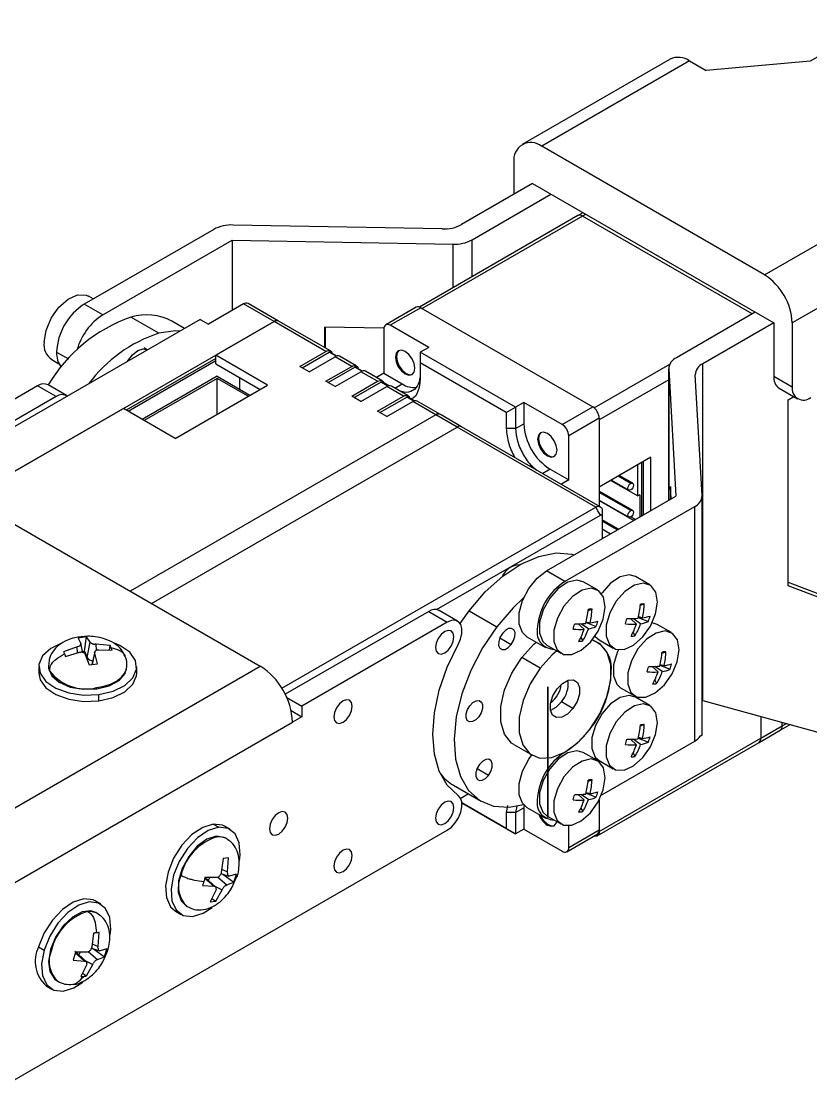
# Model space of a CAD drawing. Header units: millimetres. Extents: x 1258 to 2922, y -135 to 1239.
# Drawn here: x 1784.75 to 1814.94, y 552.62 to 593.32 of the extents above; entities that cross this region are included whole.
import ezdxf

# ---------------------------------------------------------------- set-up
doc = ezdxf.new("R2010")
doc.units = ezdxf.units.MM
doc.header["$LTSCALE"] = 6

msp = doc.modelspace()

# ---------------------------------------------------------------- linework, layer by layer
at = {"color": 7, "linetype": 'Continuous', "lineweight": 25}
for p, q in [((1817.574, 593.319), (1814.923, 591.788)), ((1809.559, 591.873), (1803.902, 588.607)), ((1810.309, 591.799), (1804.652, 588.533)), ((1810.309, 591.799), (1810.936, 591.436)), ((1814.923, 591.788), (1810.936, 591.436)), ((1813.172, 583.614), (1804.652, 588.533)), ((1803.591, 587.921), (1803.591, 586.696)), ((1804.298, 587.104), (1801.589, 585.54)), ((1804.298, 587.104), (1813.526, 581.777)), ((1801.989, 584.955), (1805.005, 586.696)), ((1813.172, 583.614), (1818.829, 586.88)), ((1806.039, 585.88), (1799.976, 582.38)), ((1806.229, 585.99), (1806.039, 585.88)), ((1812.702, 582.118), (1806.214, 585.863)), ((1792.107, 585.353), (1787.158, 582.495)), ((1800.849, 585.371), (1792.848, 585.521)), ((1787.865, 582.087), (1792.815, 584.945)), ((1792.815, 584.945), (1801.25, 584.786)), ((1792.815, 584.945), (1792.815, 582.25)), ((1819.89, 585.043), (1814.233, 581.777)), ((1787.865, 582.087), (1787.158, 582.495)), ((1787.497, 582.691), (1787.312, 582.798)), ((1793.248, 582.5), (1791.904, 581.725)), ((1794.414, 581.827), (1793.248, 582.5)), ((1794.589, 581.844), (1793.423, 582.518)), ((1799.852, 582.374), (1798.685, 581.7)), ((1800.027, 582.356), (1798.86, 581.683)), ((1800.027, 582.356), (1806.603, 578.56)), ((1812.819, 582.185), (1809.803, 580.444)), ((1791.586, 581.908), (1781.245, 575.939)), ((1782.73, 575.081), (1794.414, 581.827)), ((1790.003, 581.38), (1788.942, 581.992)), ((1790.991, 581.565), (1790.506, 581.845)), ((1791.586, 581.908), (1791.904, 581.725)), ((1794.414, 581.827), (1792.186, 580.54)), ((1796.394, 580.684), (1794.414, 581.827)), ((1796.569, 580.701), (1794.589, 581.844)), ((1800.328, 580.836), (1798.86, 581.683)), ((1813.526, 581.777), (1810.816, 580.213)), ((1813.526, 581.777), (1813.526, 579.736)), ((1814.233, 581.777), (1814.233, 579.328)), ((1798.614, 581.569), (1796.351, 581.612)), ((1796.351, 580.827), (1796.351, 581.612)), ((1796.384, 580.808), (1796.384, 581.611)), ((1798.613, 581.54), (1798.613, 579.846)), ((1789.567, 580.746), (1789.442, 580.818)), ((1800.328, 580.836), (1800.009, 580.652)), ((1792.186, 580.413), (1788.76, 578.436)), ((1794.166, 579.397), (1792.186, 580.54)), ((1792.186, 580.209), (1792.186, 580.54)), ((1795.404, 580.112), (1796.394, 580.684)), ((1795.493, 580.061), (1796.518, 580.653)), ((1795.758, 579.908), (1796.748, 580.48)), ((1796.804, 580.505), (1796.543, 580.656)), ((1797.384, 580.112), (1796.748, 580.48)), ((1797.559, 580.13), (1796.923, 580.497)), ((1803.651, 578.55), (1800.009, 580.652)), ((1800.009, 580.652), (1800.009, 580.244)), ((1785.912, 580.373), (1786.188, 580.213)), ((1788.831, 578.395), (1792.186, 580.332)), ((1792.186, 580.209), (1793.879, 579.232)), ((1795.758, 579.908), (1795.404, 580.112)), ((1796.394, 579.541), (1797.384, 580.112)), ((1796.483, 579.49), (1797.508, 580.082)), ((1797.794, 579.933), (1797.533, 580.084)), ((1800.009, 580.244), (1800.009, 579.631)), ((1803.297, 578.346), (1800.009, 580.244)), ((1809.51, 580.036), (1809.51, 574.989)), ((1809.51, 580.017), (1809.785, 575.148)), ((1810.816, 567.319), (1810.816, 580.213)), ((1792.239, 579.733), (1789.376, 578.08)), ((1792.239, 579.651), (1789.447, 578.04)), ((1792.239, 579.733), (1793.493, 579.009)), ((1793.422, 578.968), (1792.239, 579.651)), ((1792.239, 578.285), (1792.239, 579.651)), ((1793.106, 579.232), (1793.106, 579.678)), ((1796.748, 579.337), (1797.738, 579.908)), ((1798.374, 579.541), (1797.738, 579.908)), ((1798.549, 579.558), (1797.913, 579.926)), ((1798.613, 579.846), (1798.332, 579.683)), ((1798.613, 579.846), (1799.32, 579.437)), ((1799.465, 579.843), (1799.43, 579.823)), ((1810.785, 575.166), (1810.524, 579.785)), ((1813.526, 579.736), (1814.233, 579.328)), ((1785.373, 579.363), (1780.266, 576.414)), ((1786.08, 578.954), (1785.373, 579.363)), ((1786.48, 578.994), (1785.773, 579.402)), ((1790.63, 577.356), (1794.166, 579.397)), ((1796.748, 579.337), (1796.394, 579.541)), ((1797.384, 578.969), (1798.374, 579.541)), ((1797.473, 578.918), (1798.498, 579.51)), ((1797.738, 578.765), (1798.728, 579.337)), ((1798.784, 579.362), (1798.523, 579.513)), ((1798.805, 579.367), (1798.609, 579.48)), ((1799.364, 578.969), (1798.728, 579.337)), ((1799.539, 578.987), (1798.903, 579.354)), ((1813.733, 579.278), (1814.44, 578.87)), ((1786.08, 578.954), (1781.05, 576.051)), ((1797.738, 578.765), (1797.384, 578.969)), ((1798.374, 578.398), (1799.364, 578.969)), ((1798.463, 578.347), (1799.488, 578.939)), ((1798.728, 578.194), (1799.718, 578.765)), ((1799.774, 578.79), (1799.513, 578.941)), ((1800.602, 578.255), (1799.718, 578.765)), ((1800.777, 578.272), (1799.893, 578.783)), ((1814.084, 578.833), (1814.294, 578.954)), ((1814.084, 571.71), (1814.084, 578.833)), ((1788.65, 578.499), (1782.73, 575.081)), ((1790.63, 577.356), (1788.65, 578.499)), ((1798.728, 578.194), (1798.374, 578.398)), ((1803.297, 578.346), (1803.651, 578.55)), ((1803.969, 578.734), (1803.651, 578.55)), ((1803.651, 578.55), (1803.651, 577.733)), ((1805.436, 577.886), (1803.969, 578.734)), ((1803.969, 578.734), (1803.969, 577.917)), ((1805.436, 577.886), (1806.603, 578.56)), ((1800.602, 578.255), (1788.917, 571.509)), ((1801.415, 577.786), (1800.602, 578.255)), ((1801.59, 577.803), (1800.777, 578.272)), ((1803.297, 578.346), (1803.297, 577.733)), ((1806.851, 578.131), (1805.684, 577.458)), ((1806.851, 578.131), (1806.851, 574.766)), ((1806.851, 578.066), (1806.851, 575.493)), ((1789.73, 571.04), (1801.415, 577.786)), ((1806.718, 574.724), (1801.415, 577.786)), ((1806.893, 574.741), (1801.59, 577.803)), ((1803.651, 577.733), (1803.297, 577.733)), ((1803.651, 577.733), (1803.969, 577.917)), ((1805.684, 575.764), (1805.684, 577.458)), ((1804.902, 576.705), (1804.867, 576.684)), ((1808.831, 576.636), (1806.851, 575.493)), ((1808.332, 575.151), (1808.332, 576.348)), ((1808.473, 576.429), (1808.473, 574.39)), ((1808.544, 574.431), (1808.544, 576.47)), ((1808.831, 574.597), (1808.831, 576.636)), ((1780.697, 576.255), (1793.884, 568.642)), ((1804.977, 576.172), (1805.684, 575.764)), ((1808.131, 575.637), (1807.616, 575.934)), ((1805.684, 575.764), (1805.403, 575.601)), ((1807.295, 575.749), (1808.332, 575.151)), ((1807.316, 575.761), (1807.981, 575.377)), ((1809.607, 575.045), (1809.58, 575.51)), ((1809.58, 575.51), (1809.58, 575.029)), ((1804.835, 572.29), (1809.785, 575.148)), ((1808.131, 574.6), (1806.851, 575.339)), ((1808.402, 575.192), (1808.332, 575.151)), ((1808.402, 575.192), (1808.402, 574.349)), ((1810.785, 565.985), (1810.785, 575.148)), ((1794.714, 567.794), (1806.718, 574.724)), ((1810.492, 574.739), (1805.542, 571.882)), ((1806.851, 574.993), (1807.981, 574.34)), ((1806.851, 574.979), (1808.172, 574.216)), ((1810.492, 574.739), (1810.492, 565.757)), ((1800.632, 570.802), (1806.895, 574.418)), ((1806.966, 574.581), (1806.966, 574.377)), ((1806.966, 574.377), (1806.966, 573.52)), ((1808.07, 574.357), (1808.243, 574.257)), ((1807.586, 573.878), (1806.966, 574.236)), ((1806.966, 573.889), (1807.286, 573.705)), ((1805.542, 571.882), (1804.835, 572.29)), ((1806.788, 571.555), (1806.242, 571.87)), ((1808.788, 571.753), (1808.242, 572.068)), ((1814.084, 571.85), (1815.647, 571.258)), ((1816.354, 570.849), (1814.084, 571.71)), ((1800.328, 570.729), (1794.843, 567.563)), ((1800.328, 570.729), (1801.035, 570.321)), ((1801.435, 570.36), (1800.728, 570.769)), ((1801.53, 570.27), (1801.877, 570.76)), ((1801.877, 570.76), (1802.937, 570.148)), ((1806.426, 570.772), (1806.576, 570.825)), ((1808.426, 570.97), (1808.576, 571.023)), ((1801.035, 570.321), (1795.475, 567.111)), ((1806.046, 570.26), (1806.272, 570.048)), ((1806.435, 570.066), (1806.149, 570.263)), ((1806.346, 570.304), (1806.734, 570.152)), ((1806.354, 570.339), (1806.501, 570.292)), ((1808.046, 570.458), (1808.272, 570.246)), ((1808.435, 570.264), (1808.149, 570.461)), ((1808.346, 570.502), (1808.734, 570.35)), ((1808.354, 570.537), (1808.501, 570.49)), ((1809.071, 570.236), (1808.874, 570.299)), ((1809.616, 569.921), (1809.071, 570.236)), ((1808.15, 569.939), (1808.219, 569.801)), ((1787.244, 569.755), (1786.923, 569.712)), ((1786.923, 569.712), (1787.024, 569.509)), ((1787.024, 569.509), (1787.027, 569.48)), ((1787.1, 569.162), (1787.025, 569.507)), ((1787.168, 569.216), (1787.244, 569.755)), ((1787.387, 569.557), (1787.244, 569.755)), ((1787.267, 568.969), (1787.387, 569.557)), ((1787.409, 569.531), (1787.387, 569.557)), ((1787.613, 569.476), (1787.557, 569.478)), ((1788.144, 569.431), (1787.613, 569.476)), ((1788.118, 569.25), (1788.144, 569.431)), ((1804.085, 569.766), (1804.793, 569.358)), ((1804.843, 569.445), (1805.388, 569.13)), ((1806.15, 569.741), (1806.219, 569.603)), ((1806.843, 569.643), (1807.388, 569.328)), ((1786.883, 569.378), (1786.362, 569.192)), ((1786.437, 569.007), (1786.967, 569.168)), ((1786.934, 569.394), (1786.883, 569.378)), ((1786.967, 569.168), (1787.023, 569.174)), ((1787.091, 569.205), (1787.168, 569.216)), ((1787.168, 569.216), (1787.267, 568.969)), ((1787.172, 569.12), (1787.193, 569.087)), ((1787.193, 569.087), (1787.337, 568.684)), ((1787.556, 569.184), (1787.45, 568.699)), ((1787.557, 569.136), (1787.553, 569.172)), ((1787.658, 568.727), (1787.557, 569.136)), ((1787.646, 569.258), (1787.698, 569.266)), ((1787.698, 569.266), (1788.218, 569.246)), ((1809.254, 569.138), (1809.405, 569.191)), ((1782.217, 561.907), (1793.884, 568.642)), ((1785.415, 568.611), (1785.415, 568.366)), ((1785.79, 568.659), (1785.79, 568.611)), ((1787.337, 568.684), (1787.658, 568.727)), ((1788.79, 568.611), (1788.79, 568.659)), ((1789.165, 568.366), (1789.165, 568.611)), ((1804.593, 568.565), (1803.886, 568.974)), ((1808.875, 568.627), (1809.101, 568.415)), ((1809.263, 568.432), (1808.977, 568.63)), ((1809.174, 568.67), (1809.563, 568.518)), ((1809.183, 568.706), (1809.329, 568.658)), ((1787.63, 567.768), (1787.63, 567.816)), ((1807.671, 567.811), (1808.216, 567.497)), ((1808.979, 568.107), (1809.047, 567.969)), ((1787.715, 567.312), (1787.715, 567.557)), ((1794.9, 567.443), (1795.475, 567.111)), ((1808.788, 567.134), (1808.242, 567.449)), ((1795.475, 567.111), (1795.475, 566.703)), ((1805.846, 567.015), (1805.404, 567.27)), ((1810.816, 567.319), (1815.72, 565.976)), ((1795.07, 566.937), (1795.475, 566.703)), ((1795.475, 566.703), (1795.121, 566.499)), ((1813.038, 566.71), (1813.038, 565.879)), ((1783.454, 559.763), (1795.121, 566.499)), ((1808.426, 566.351), (1808.576, 566.404)), ((1812.965, 565.718), (1813.778, 566.188)), ((1813.038, 565.879), (1813.851, 566.348)), ((1813.778, 566.188), (1814.154, 566.405)), ((1813.851, 566.348), (1813.851, 566.487)), ((1806.851, 562.307), (1813.038, 565.879)), ((1810.492, 565.757), (1806.933, 563.703)), ((1808.046, 565.839), (1808.272, 565.627)), ((1808.435, 565.645), (1808.149, 565.842)), ((1808.346, 565.883), (1808.734, 565.731)), ((1808.354, 565.918), (1808.501, 565.871)), ((1810.729, 565.975), (1810.785, 566.006)), ((1803.585, 565.634), (1804.293, 565.226)), ((1806.788, 565.022), (1806.242, 565.337)), ((1806.778, 562.147), (1812.965, 565.718)), ((1806.843, 565.024), (1807.388, 564.709)), ((1808.15, 565.32), (1808.219, 565.182)), ((1806.426, 564.239), (1806.576, 564.292)), ((1801.275, 564.081), (1802.336, 563.469)), ((1801.851, 563.749), (1801.552, 563.576)), ((1801.851, 563.749), (1801.552, 563.576)), ((1806.046, 563.728), (1806.272, 563.516)), ((1806.435, 563.533), (1806.149, 563.731)), ((1806.346, 563.771), (1806.734, 563.619)), ((1806.354, 563.807), (1806.501, 563.759)), ((1803.297, 562.423), (1801.598, 563.404)), ((1801.598, 563.404), (1803.651, 562.219)), ((1803.349, 563.304), (1803.297, 563.036)), ((1803.975, 563.343), (1803.969, 563.219)), ((1806.851, 563.522), (1806.851, 562.372)), ((1806.851, 563.522), (1806.851, 562.307)), ((1803.297, 563.036), (1803.297, 562.423)), ((1803.651, 563.036), (1803.297, 563.036)), ((1803.697, 563.278), (1803.651, 563.036)), ((1803.651, 563.036), (1803.969, 563.219)), ((1803.651, 563.036), (1803.651, 562.219)), ((1803.969, 563.219), (1803.969, 562.403)), ((1804.085, 563.234), (1804.793, 562.826)), ((1804.843, 562.912), (1805.388, 562.598)), ((1806.15, 563.208), (1806.219, 563.071)), ((1792.088, 562.592), (1792.301, 562.47)), ((1792.736, 562.387), (1792.523, 562.509)), ((1804.902, 562.579), (1804.867, 562.558)), ((1805.684, 561.699), (1805.684, 562.533)), ((1784.161, 552.618), (1801.035, 562.36)), ((1792.2, 562.128), (1792.242, 562.104)), ((1803.651, 562.219), (1803.297, 562.423)), ((1803.969, 562.403), (1803.651, 562.219)), ((1803.969, 562.403), (1805.436, 561.556)), ((1805.611, 561.538), (1806.778, 562.212)), ((1805.684, 561.699), (1806.851, 562.372)), ((1792.59, 562.038), (1792.548, 562.062)), ((1792.462, 561.28), (1792.392, 560.736)), ((1792.677, 561.303), (1792.462, 561.28)), ((1792.636, 560.762), (1792.677, 561.303)), ((1792.218, 560.552), (1791.77, 560.546)), ((1792.18, 560.189), (1791.779, 560.554)), ((1792.26, 560.562), (1792.218, 560.552)), ((1792.392, 560.736), (1792.374, 560.683)), ((1792.416, 560.69), (1792.375, 560.685)), ((1792.38, 560.701), (1792.687, 560.603)), ((1792.452, 560.678), (1792.879, 560.372)), ((1792.631, 560.71), (1792.636, 560.762)), ((1792.709, 560.603), (1792.679, 560.606)), ((1792.967, 560.671), (1792.709, 560.603)), ((1792.815, 560.176), (1793.007, 560.627)), ((1791.682, 560.247), (1792.118, 560.212)), ((1792.191, 560.053), (1791.972, 559.615)), ((1792.118, 560.212), (1792.155, 560.206)), ((1792.187, 559.638), (1792.435, 560.079)), ((1792.203, 560.101), (1792.191, 560.053)), ((1792.435, 560.079), (1792.459, 560.128)), ((1792.574, 560.249), (1792.609, 560.263)), ((1792.609, 560.263), (1792.879, 560.372)), ((1787.786, 559.529), (1787.574, 559.652)), ((1791.972, 559.615), (1792.187, 559.638)), ((1792.037, 559.745), (1792.187, 559.638)), ((1790.649, 559.261), (1790.861, 559.139)), ((1791.048, 559.464), (1791.09, 559.44)), ((1787.64, 559.18), (1787.598, 559.204)), ((1787.51, 558.422), (1787.441, 557.878)), ((1787.686, 557.905), (1787.726, 558.445)), ((1785.408, 557.895), (1785.62, 557.772)), ((1785.866, 557.799), (1785.907, 557.775)), ((1786.82, 557.686), (1786.732, 557.387)), ((1787.231, 557.33), (1786.797, 557.725)), ((1787.268, 557.693), (1786.82, 557.686)), ((1787.31, 557.704), (1787.268, 557.693)), ((1787.441, 557.878), (1787.424, 557.825)), ((1787.463, 557.834), (1787.425, 557.83)), ((1787.43, 557.844), (1787.737, 557.746)), ((1787.508, 557.82), (1787.93, 557.517)), ((1787.68, 557.853), (1787.686, 557.905)), ((1787.759, 557.747), (1787.729, 557.749)), ((1788.018, 557.816), (1787.759, 557.747)), ((1787.93, 557.517), (1788.018, 557.816)), ((1786.732, 557.387), (1787.169, 557.353)), ((1787.242, 557.195), (1787.024, 556.757)), ((1787.169, 557.353), (1787.205, 557.347)), ((1787.239, 556.781), (1787.486, 557.222)), ((1787.254, 557.243), (1787.242, 557.195)), ((1787.486, 557.222), (1787.51, 557.271)), ((1787.625, 557.393), (1787.66, 557.407)), ((1787.66, 557.407), (1787.93, 557.517)), ((1787.089, 556.889), (1787.239, 556.781)), ((1785.699, 556.404), (1785.911, 556.282)), ((1786.098, 556.606), (1786.14, 556.582))]:
    msp.add_line(p, q, dxfattribs=at)
at = {"color": 8, "linetype": 'Continuous', "lineweight": 25}
for p, q in [((1806.214, 585.863), (1800.084, 582.324)), ((1806.331, 585.93), (1806.214, 585.863)), ((1801.989, 583.542), (1801.989, 584.955)), ((1801.25, 584.786), (1801.25, 583.115)), ((1786.097, 580.658), (1786.552, 580.396)), ((1796.786, 580.498), (1796.518, 580.653)), ((1797.776, 579.927), (1797.508, 580.082)), ((1806.654, 578.524), (1809.549, 580.195)), ((1809.51, 574.989), (1809.51, 580.017)), ((1809.51, 579.601), (1806.851, 578.066)), ((1798.766, 579.355), (1798.498, 579.51)), ((1799.039, 579.275), (1799.32, 579.437)), ((1799.756, 578.784), (1799.488, 578.939)), ((1804.977, 576.172), (1804.696, 576.01)), ((1808.056, 575.63), (1807.572, 575.909)), ((1808.056, 574.593), (1806.851, 575.288)), ((1807.542, 573.853), (1806.966, 574.185)), ((1787.623, 569.248), (1787.613, 569.476)), ((1803.048, 569.72), (1803.488, 569.467)), ((1786.893, 569.146), (1786.883, 569.378)), ((1787.468, 568.701), (1787.557, 569.136)), ((1802.245, 567.323), (1802.343, 567.266)), ((1813.851, 566.348), (1814.015, 566.443)), ((1802.62, 564.457), (1802.181, 564.71)), ((1792.409, 560.871), (1792.636, 560.762)), ((1791.763, 560.518), (1792.118, 560.212)), ((1792.261, 560.563), (1792.609, 560.263)), ((1792.15, 560.216), (1792.435, 560.079)), ((1787.459, 558.014), (1787.686, 557.905)), ((1786.812, 557.661), (1787.169, 557.353)), ((1787.313, 557.706), (1787.66, 557.407)), ((1787.197, 557.361), (1787.486, 557.222))]:
    msp.add_line(p, q, dxfattribs=at)
at = {"color": 7, "linetype": 'Continuous', "lineweight": 35}
msp.add_line((1804.886, 562.852), (1804.886, 567.852), dxfattribs=at)
at = {"color": 7, "linetype": 'Continuous', "lineweight": 25, "flags": 128}
for points in [[(1785.623, 581.034), (1785.696, 581.487), (1785.892, 581.954), (1786.186, 582.371), (1786.538, 582.682), (1786.9, 582.845), (1787.222, 582.838), (1787.312, 582.798)], [(1790.81, 581.46), (1790.65, 581.467), (1790.003, 581.38)], [(1788.814, 580.308), (1788.823, 580.324), (1788.997, 580.554), (1789.201, 580.714), (1789.403, 580.78), (1789.567, 580.746)], [(1796.394, 580.684), (1796.443, 580.706), (1796.489, 580.717), (1796.532, 580.715), (1796.569, 580.701), (1796.6, 580.676), (1796.623, 580.639), (1796.635, 580.602)], [(1799.43, 580.68), (1799.288, 580.73), (1799.167, 580.706), (1799.087, 580.614), (1799.059, 580.466), (1799.087, 580.286), (1799.167, 580.1), (1799.288, 579.938), (1799.43, 579.823)], [(1799.186, 580.715), (1799.122, 580.634), (1799.094, 580.486), (1799.122, 580.306), (1799.203, 580.12), (1799.323, 579.958), (1799.465, 579.843)], [(1799.43, 579.823), (1799.572, 579.774), (1799.692, 579.797), (1799.773, 579.89), (1799.801, 580.037), (1799.773, 580.218), (1799.692, 580.403), (1799.572, 580.566), (1799.43, 580.68)], [(1797.384, 580.112), (1797.433, 580.135), (1797.479, 580.145), (1797.522, 580.144), (1797.559, 580.13), (1797.59, 580.104), (1797.613, 580.068), (1797.625, 580.031)], [(1799.465, 579.843), (1799.607, 579.794), (1799.709, 579.808)], [(1798.374, 579.541), (1798.422, 579.563), (1798.469, 579.574), (1798.512, 579.572), (1798.549, 579.558), (1798.58, 579.533), (1798.603, 579.496), (1798.615, 579.459)], [(1799.364, 578.969), (1799.412, 578.992), (1799.459, 579.002), (1799.502, 579.001), (1799.539, 578.987), (1799.57, 578.961), (1799.593, 578.925), (1799.605, 578.888)], [(1804.867, 577.542), (1804.725, 577.591), (1804.604, 577.568), (1804.524, 577.475), (1804.496, 577.327), (1804.524, 577.147), (1804.604, 576.961), (1804.725, 576.799), (1804.867, 576.684)], [(1804.623, 577.577), (1804.559, 577.495), (1804.531, 577.348), (1804.559, 577.167), (1804.64, 576.982), (1804.76, 576.819), (1804.902, 576.705)], [(1804.867, 576.684), (1805.009, 576.635), (1805.129, 576.658), (1805.21, 576.751), (1805.238, 576.899), (1805.21, 577.079), (1805.129, 577.265), (1805.009, 577.427), (1804.867, 577.542)], [(1804.902, 576.705), (1805.044, 576.655), (1805.146, 576.67)], [(1808.056, 575.385), (1808.015, 575.371), (1807.981, 575.377), (1807.958, 575.404), (1807.95, 575.446), (1807.958, 575.498), (1807.981, 575.551), (1808.015, 575.597), (1808.056, 575.63)], [(1808.056, 575.63), (1808.097, 575.644), (1808.131, 575.637), (1808.154, 575.611), (1808.162, 575.569), (1808.154, 575.517), (1808.131, 575.464), (1808.097, 575.418), (1808.056, 575.385)], [(1806.895, 574.418), (1806.796, 574.589), (1806.718, 574.724)], [(1808.056, 574.348), (1808.016, 574.334), (1807.981, 574.34), (1807.958, 574.367), (1807.95, 574.409), (1807.958, 574.46), (1807.981, 574.513), (1808.016, 574.56), (1808.056, 574.593)], [(1808.056, 574.593), (1808.097, 574.607), (1808.131, 574.6), (1808.154, 574.574), (1808.162, 574.531), (1808.154, 574.48), (1808.131, 574.427), (1808.097, 574.38), (1808.056, 574.348)], [(1801.877, 570.76), (1802.495, 571.479), (1803.163, 572.079), (1803.854, 572.539), (1804.542, 572.84), (1805.2, 572.971), (1805.804, 572.926), (1805.896, 572.902)], [(1804.085, 569.766), (1803.917, 569.923), (1803.791, 570.25), (1803.791, 570.675), (1803.917, 571.147), (1804.154, 571.61), (1804.473, 572.007), (1804.835, 572.29)], [(1806.242, 571.87), (1805.998, 571.935), (1805.65, 571.855), (1805.287, 571.614), (1804.959, 571.243), (1804.709, 570.793), (1804.572, 570.325), (1804.567, 569.902), (1804.693, 569.58), (1804.843, 569.445)], [(1808.242, 572.068), (1807.998, 572.133), (1807.65, 572.053), (1807.287, 571.812), (1806.959, 571.441), (1806.941, 571.415)], [(1807.005, 570.442), (1807.078, 570.895), (1807.017, 571.274), (1806.83, 571.527), (1806.543, 571.62), (1806.195, 571.541), (1805.832, 571.299), (1805.504, 570.928), (1805.255, 570.479), (1805.118, 570.01), (1805.112, 569.587), (1805.238, 569.266), (1805.479, 569.09), (1805.802, 569.083), (1806.163, 569.246), (1806.515, 569.558), (1806.809, 569.975), (1807.005, 570.442)], [(1809.005, 570.64), (1809.078, 571.093), (1809.017, 571.472), (1808.83, 571.725), (1808.543, 571.818), (1808.195, 571.739), (1807.832, 571.497), (1807.504, 571.126), (1807.255, 570.677), (1807.118, 570.208), (1807.112, 569.785), (1807.238, 569.463), (1807.479, 569.288), (1807.802, 569.281), (1808.163, 569.444), (1808.515, 569.755), (1808.809, 570.173), (1809.005, 570.64)], [(1803.958, 571.248), (1803.556, 570.866), (1802.937, 570.148)], [(1801.453, 569.469), (1801.544, 569.677), (1801.593, 569.885), (1801.596, 570.074), (1801.553, 570.23), (1801.466, 570.339), (1801.344, 570.393), (1801.196, 570.387), (1801.035, 570.321)], [(1800.941, 569.96), (1800.806, 569.851), (1800.691, 569.696), (1800.614, 569.52), (1800.587, 569.348), (1800.614, 569.207), (1800.691, 569.119), (1800.806, 569.097), (1800.941, 569.144), (1801.076, 569.253), (1801.191, 569.408), (1801.268, 569.584), (1801.295, 569.756), (1801.268, 569.897), (1801.191, 569.985), (1801.076, 570.007), (1800.941, 569.96)], [(1802.937, 570.148), (1802.392, 569.339), (1801.94, 568.471), (1801.6, 567.578), (1801.384, 566.693), (1801.301, 565.85), (1801.353, 565.082), (1801.54, 564.419), (1801.853, 563.885), (1802.28, 563.502), (1802.806, 563.285), (1803.41, 563.24), (1803.958, 563.338)], [(1803.146, 569.89), (1803.056, 569.739), (1803.006, 569.579), (1803.004, 569.434), (1803.048, 569.326), (1803.134, 569.272), (1803.248, 569.28), (1803.372, 569.348), (1803.488, 569.467)], [(1803.488, 569.467), (1803.577, 569.618), (1803.628, 569.778), (1803.63, 569.923), (1803.585, 570.03), (1803.5, 570.085), (1803.386, 570.077), (1803.262, 570.008), (1803.146, 569.89)], [(1809.834, 568.809), (1809.906, 569.262), (1809.845, 569.641), (1809.658, 569.894), (1809.372, 569.987), (1809.023, 569.907), (1808.661, 569.666), (1808.332, 569.295), (1808.083, 568.845), (1807.946, 568.377), (1807.94, 567.954), (1808.066, 567.632), (1808.307, 567.456), (1808.63, 567.449), (1808.992, 567.613), (1809.343, 567.924), (1809.637, 568.342), (1809.834, 568.809)], [(1786.313, 569.535), (1785.873, 569.32), (1785.563, 569.033), (1785.422, 568.704), (1785.464, 568.366), (1785.685, 568.053), (1786.062, 567.793), (1786.56, 567.614), (1787.13, 567.533), (1787.715, 567.557)], [(1787.715, 567.557), (1788.258, 567.684), (1788.707, 567.902), (1789.017, 568.19), (1789.158, 568.519), (1789.117, 568.856), (1788.896, 569.17), (1788.518, 569.429), (1788.311, 569.519)], [(1801.453, 563.694), (1801.041, 564.087), (1800.735, 564.619), (1800.548, 565.271), (1800.485, 566.022), (1800.548, 566.846), (1800.735, 567.715), (1801.041, 568.6), (1801.453, 569.469)], [(1803.886, 568.974), (1804.345, 569.477), (1804.441, 569.561)], [(1806.492, 566.217), (1806.873, 566.816), (1807.147, 567.461), (1807.291, 568.101), (1807.293, 568.683), (1807.154, 569.161), (1806.884, 569.495), (1806.585, 569.641)], [(1806.69, 569.782), (1806.693, 569.778), (1806.843, 569.643)], [(1805.231, 569.221), (1805.052, 569.069), (1804.593, 568.565)], [(1807.585, 569.265), (1807.538, 569.16), (1807.401, 568.692), (1807.395, 568.268), (1807.521, 567.947), (1807.671, 567.811)], [(1785.79, 568.611), (1785.792, 568.565), (1785.91, 568.272), (1786.195, 568.02), (1786.611, 567.839), (1787.11, 567.752), (1787.63, 567.768)], [(1787.63, 567.768), (1788.109, 567.886), (1788.49, 568.091), (1788.725, 568.359), (1788.79, 568.611)], [(1803.585, 565.634), (1803.494, 565.695), (1803.224, 566.029), (1803.084, 566.507), (1803.087, 567.089), (1803.231, 567.729), (1803.505, 568.375), (1803.886, 568.974)], [(1785.415, 568.366), (1785.464, 568.121), (1785.685, 567.808), (1786.062, 567.548), (1786.56, 567.369), (1787.13, 567.288), (1787.715, 567.312)], [(1787.715, 567.312), (1788.258, 567.439), (1788.707, 567.657), (1789.017, 567.945), (1789.158, 568.274), (1789.165, 568.366)], [(1804.593, 568.565), (1804.212, 567.966), (1803.938, 567.321), (1803.794, 566.681), (1803.792, 566.099), (1803.931, 565.621), (1804.201, 565.287), (1804.58, 565.123), (1805.037, 565.143), (1805.535, 565.345), (1806.033, 565.713), (1806.492, 566.217)], [(1805.239, 567.767), (1805.445, 567.978), (1805.665, 568.1), (1805.867, 568.113), (1806.02, 568.017), (1806.1, 567.826), (1806.095, 567.568), (1806.006, 567.283), (1805.846, 567.015)], [(1805.846, 567.015), (1805.64, 566.804), (1805.42, 566.682), (1805.218, 566.669), (1805.065, 566.765), (1804.985, 566.956), (1804.99, 567.214), (1805.079, 567.499), (1805.239, 567.767)], [(1808.242, 567.449), (1807.998, 567.514), (1807.65, 567.434), (1807.287, 567.193), (1806.959, 566.822), (1806.709, 566.372), (1806.572, 565.904), (1806.567, 565.481), (1806.693, 565.159), (1806.843, 565.024)], [(1797.052, 567.307), (1796.917, 567.198), (1796.802, 567.043), (1796.725, 566.866), (1796.698, 566.694), (1796.725, 566.554), (1796.802, 566.466), (1796.917, 566.443), (1797.052, 566.49), (1797.187, 566.599), (1797.302, 566.754), (1797.379, 566.931), (1797.405, 567.103), (1797.379, 567.243), (1797.302, 567.332), (1797.187, 567.354), (1797.052, 567.307)], [(1801.806, 566.562), (1801.761, 566.669), (1801.764, 566.814), (1801.814, 566.974), (1801.903, 567.125), (1802.019, 567.244), (1802.143, 567.312), (1802.257, 567.32), (1802.343, 567.266)], [(1802.343, 567.266), (1802.388, 567.158), (1802.385, 567.013), (1802.335, 566.853), (1802.245, 566.702), (1802.129, 566.584), (1802.005, 566.515), (1801.892, 566.508), (1801.806, 566.562)], [(1805.404, 567.27), (1805.198, 567.059), (1804.988, 566.941)], [(1809.005, 566.021), (1809.078, 566.474), (1809.017, 566.853), (1808.83, 567.106), (1808.543, 567.199), (1808.195, 567.12), (1807.832, 566.878), (1807.504, 566.507), (1807.255, 566.058), (1807.118, 565.589), (1807.112, 565.166), (1807.238, 564.844), (1807.479, 564.668), (1807.802, 564.662), (1808.163, 564.825), (1808.515, 565.136), (1808.809, 565.554), (1809.005, 566.021)], [(1806.242, 565.337), (1805.998, 565.403), (1805.65, 565.323), (1805.287, 565.082), (1804.959, 564.711), (1804.709, 564.261), (1804.572, 563.793), (1804.567, 563.369), (1804.693, 563.048), (1804.843, 562.912)], [(1802.62, 564.457), (1802.71, 564.608), (1802.76, 564.768), (1802.762, 564.913), (1802.718, 565.02), (1802.632, 565.075), (1802.518, 565.067), (1802.394, 564.998), (1802.278, 564.88)], [(1804.085, 563.234), (1803.917, 563.39), (1803.791, 563.717), (1803.791, 564.143), (1803.917, 564.615), (1804.154, 565.078), (1804.268, 565.24)], [(1807.005, 563.91), (1807.078, 564.363), (1807.017, 564.742), (1806.83, 564.995), (1806.543, 565.088), (1806.195, 565.008), (1805.832, 564.767), (1805.504, 564.396), (1805.255, 563.946), (1805.118, 563.478), (1805.112, 563.055), (1805.238, 562.733), (1805.479, 562.557), (1805.802, 562.55), (1806.163, 562.714), (1806.515, 563.025), (1806.809, 563.443), (1807.005, 563.91)], [(1802.278, 564.88), (1802.189, 564.729), (1802.138, 564.569), (1802.136, 564.424), (1802.181, 564.316), (1802.266, 564.262), (1802.38, 564.27), (1802.504, 564.338), (1802.62, 564.457)], [(1800.941, 562.611), (1801.076, 562.721), (1801.191, 562.875), (1801.268, 563.052), (1801.295, 563.224), (1801.268, 563.364), (1801.191, 563.453), (1801.076, 563.475), (1800.941, 563.428), (1800.806, 563.319), (1800.691, 563.164), (1800.614, 562.987), (1800.587, 562.816), (1800.614, 562.675), (1800.691, 562.587), (1800.806, 562.564), (1800.941, 562.611)], [(1801.035, 562.36), (1801.196, 562.48), (1801.344, 562.644), (1801.466, 562.838), (1801.553, 563.048), (1801.596, 563.254), (1801.593, 563.44), (1801.544, 563.591), (1801.453, 563.694)], [(1794.591, 563.028), (1794.456, 562.919), (1794.341, 562.764), (1794.265, 562.588), (1794.238, 562.416), (1794.265, 562.275), (1794.341, 562.187), (1794.456, 562.165), (1794.591, 562.212), (1794.726, 562.321), (1794.841, 562.476), (1794.918, 562.652), (1794.945, 562.824), (1794.918, 562.965), (1794.841, 563.053), (1794.726, 563.075), (1794.591, 563.028)], [(1792.088, 562.592), (1791.685, 562.469), (1791.271, 562.191), (1790.889, 561.785), (1790.574, 561.291), (1790.359, 560.757), (1790.264, 560.236), (1790.298, 559.778), (1790.458, 559.429), (1790.649, 559.261)], [(1792.523, 562.509), (1792.443, 562.548), (1792.088, 562.592)], [(1804.867, 562.558), (1805.009, 562.509), (1805.129, 562.532), (1805.21, 562.625), (1805.23, 562.689)], [(1804.902, 562.579), (1805.044, 562.529), (1805.146, 562.543)], [(1792.301, 562.47), (1791.897, 562.347), (1791.483, 562.068), (1791.101, 561.662), (1790.786, 561.168), (1790.571, 560.635), (1790.476, 560.114), (1790.51, 559.656), (1790.67, 559.307), (1790.941, 559.1), (1791.296, 559.056)], [(1792.2, 562.128), (1791.84, 562.011), (1791.475, 561.743), (1791.149, 561.357), (1790.901, 560.899), (1790.762, 560.425), (1790.747, 559.991), (1790.859, 559.651), (1791.048, 559.464)], [(1792.548, 562.062), (1792.512, 562.081), (1792.2, 562.128)], [(1793.095, 561.192), (1793.12, 561.412), (1793.086, 561.87), (1792.926, 562.219), (1792.655, 562.426), (1792.301, 562.47)], [(1806.851, 562.307), (1806.846, 562.254), (1806.832, 562.208), (1806.809, 562.172), (1806.778, 562.147), (1806.741, 562.133), (1806.698, 562.131), (1806.654, 562.141)], [(1792.59, 562.038), (1792.587, 562.04), (1792.568, 562.049)], [(1797.052, 560.775), (1797.187, 560.884), (1797.302, 561.038), (1797.379, 561.215), (1797.405, 561.387), (1797.379, 561.528), (1797.302, 561.616), (1797.187, 561.638), (1797.052, 561.591), (1796.917, 561.482), (1796.802, 561.327), (1796.725, 561.15), (1796.698, 560.979), (1796.725, 560.838), (1796.802, 560.75), (1796.917, 560.727), (1797.052, 560.775)], [(1787.574, 559.652), (1787.49, 559.692), (1787.135, 559.734), (1786.731, 559.61), (1786.318, 559.33), (1785.935, 558.923), (1785.622, 558.428), (1785.408, 557.895)], [(1788.147, 558.349), (1788.171, 558.559), (1788.135, 559.016), (1787.974, 559.364), (1787.702, 559.57), (1787.347, 559.612), (1786.943, 559.487), (1786.53, 559.208), (1786.148, 558.801), (1785.834, 558.306), (1785.62, 557.772)], [(1787.598, 559.204), (1787.412, 559.268), (1787.071, 559.231), (1786.702, 559.034), (1786.352, 558.701), (1786.061, 558.272), (1785.866, 557.799)], [(1791.296, 559.056), (1791.699, 559.179), (1792.049, 559.404)], [(1787.64, 559.18), (1787.635, 559.183), (1787.616, 559.193)], [(1785.62, 557.772), (1785.526, 557.251), (1785.561, 556.794), (1785.723, 556.446), (1785.994, 556.241), (1786.35, 556.199), (1786.754, 556.324), (1787.104, 556.55)], [(1785.866, 557.799), (1785.788, 557.338), (1785.839, 556.946), (1786.011, 556.67), (1786.098, 556.606)]]:
    msp.add_lwpolyline(points, dxfattribs=at)
at = {"color": 8, "linetype": 'Continuous', "lineweight": 25, "flags": 128}
for points in [[(1785.79, 568.659), (1785.791, 568.632), (1785.829, 568.463)], [(1787.63, 567.816), (1787.908, 567.87), (1788.163, 567.955), (1788.384, 568.067), (1788.564, 568.202), (1788.694, 568.354), (1788.77, 568.518), (1788.79, 568.663)], [(1792.568, 562.049), (1792.425, 562.098), (1792.242, 562.104)], [(1787.616, 559.193), (1787.473, 559.241), (1787.289, 559.247)]]:
    msp.add_lwpolyline(points, dxfattribs=at)
at = {"color": 7, "linetype": 'Continuous', "lineweight": 25}
for centre, radius, start, end in [((1809.869, 591.185), 0.754, 54.3824, 114.3071), ((1804.238, 588.025), 0.655, 50.7967, 189.214), ((1806.112, 585.72), 0.176, 54.3824, 114.3071), ((1792.79, 584.065), 1.458, 87.7484, 117.9401), ((1800.906, 586.827), 1.457, 267.7662, 297.9417), ((1801.306, 586.242), 1.457, 267.7662, 297.9417), ((1811.93, 581.672), 2.305, 2.6055, 57.3945), ((1788.4, 580.553), 2.305, 122.6055, 177.3945), ((1793.35, 582.357), 0.176, 65.6929, 125.6176), ((1789.156, 580.106), 2.365, 123.083, 164.7163), ((1789.55, 580.063), 2.022, 61.7747, 107.4729), ((1799.925, 582.213), 0.176, 54.3824, 114.3071), ((1790.885, 576.395), 5.925, 109.1442, 149.5328), ((1794.517, 581.684), 0.176, 65.6929, 125.6176), ((1798.764, 581.564), 0.153, 50.7967, 189.214), ((1791.717, 576.178), 5.477, 108.2405, 143.3407), ((1786.284, 580.93), 0.67, 171.0929, 236.2777), ((1786.924, 580.598), 0.829, 175.8491, 218.8125), ((1796.533, 580.633), 0.0251, 65.686, 125.6182), ((1796.85, 580.337), 0.176, 65.6929, 125.6176), ((1810.002, 579.994), 0.492, 113.904, 177.2969), ((1797.523, 580.061), 0.0251, 65.686, 125.6182), ((1811.016, 579.763), 0.492, 113.8962, 177.3465), ((1797.84, 579.765), 0.176, 65.6929, 125.6176), ((1814.016, 579.682), 0.493, 173.7012, 234.9867), ((1785.606, 579.044), 0.395, 65.047, 126.2635), ((1798.513, 579.49), 0.0251, 65.686, 125.6182), ((1798.83, 579.194), 0.176, 65.6929, 125.6176), ((1799.777, 580.144), 0.842, 237.1139, 275.2473), ((1814.664, 579.258), 0.437, 170.786, 309.2033), ((1786.31, 578.647), 0.383, 59.0663, 126.8052), ((1799.503, 578.918), 0.0251, 65.686, 125.6182), ((1799.82, 578.622), 0.176, 65.6929, 125.6176), ((1806.313, 578.107), 0.538, 2.6055, 57.3945), ((1800.704, 578.112), 0.176, 65.6929, 125.6176), ((1801.517, 577.642), 0.176, 65.6929, 125.6176), ((1806.157, 578.017), 2.19, 182.6055, 237.3945), ((1805.147, 577.433), 0.538, 2.6055, 57.3945), ((1810.293, 575.19), 0.492, 293.904, 357.2969), ((1806.922, 574.384), 0.0437, 350.7841, 129.2031), ((1803.814, 571.784), 0.727, 90.8074, 157.3568), ((1806.785, 569.94), 2.305, 122.6055, 177.3945), ((1800.562, 570.411), 0.395, 65.047, 126.2635), ((1802.943, 571.128), 3.501, 345.8843, 354.772), ((1807.063, 565.655), 5.193, 95.3798, 97.0071), ((1803.814, 570.942), 2.765, 346.394, 357.5701), ((1804.943, 571.326), 3.501, 345.8843, 354.772), ((1809.063, 565.853), 5.193, 95.3798, 97.0071), ((1805.814, 571.14), 2.765, 346.394, 357.5701), ((1796.927, 572.776), 9.332, 343.0586, 344.3612), ((1805.97, 574.986), 4.726, 269.322, 274.4686), ((1806.295, 571.941), 1.662, 277.1118, 287.4595), ((1804.797, 570.828), 2.052, 340.7466, 346.6733), ((1798.927, 572.974), 9.332, 343.0586, 344.3612), ((1808.117, 572.936), 2.694, 264.4186, 273.3114), ((1807.97, 575.184), 4.726, 269.322, 274.4686), ((1805.629, 571.118), 2.783, 331.3822, 341.7414), ((1806.2, 571.025), 2.361, 328.7781, 341.1946), ((1808.278, 571.372), 1.12, 278.0486, 294.0372), ((1808.295, 572.139), 1.662, 277.1118, 287.4595), ((1806.797, 571.026), 2.052, 340.7466, 346.6733), ((1805.118, 569.936), 0.645, 170.243, 270.8551), ((1806.117, 572.738), 2.694, 264.4186, 273.3114), ((1803.629, 570.92), 2.783, 331.3822, 341.7414), ((1804.2, 570.827), 2.361, 328.7781, 341.1946), ((1806.278, 571.175), 1.12, 278.0486, 294.0372), ((1806.031, 570.65), 1.064, 272.2206, 280.1663), ((1806.164, 568.562), 1.156, 352.5194, 69.7646), ((1808.031, 570.848), 1.064, 272.2206, 280.1663), ((1805.771, 569.495), 3.501, 345.8843, 354.772), ((1809.891, 564.022), 5.193, 95.3798, 97.0071), ((1806.642, 569.309), 2.765, 346.394, 357.5701), ((1787.505, 569.117), 0.28, 211.7421, 264.9778), ((1792.435, 566.376), 2.689, 2.6055, 57.3945), ((1799.756, 571.142), 9.332, 343.0586, 344.3612), ((1808.799, 573.352), 4.726, 269.322, 274.4686), ((1809.124, 570.307), 1.662, 277.1118, 287.4595), ((1807.625, 569.195), 2.052, 340.7466, 346.6733), ((1787.214, 569.487), 1.722, 216.4737, 283.9729), ((1803.472, 568.586), 3.842, 302.6055, 357.3945), ((1808.945, 571.104), 2.694, 264.4186, 273.3114), ((1806.457, 569.287), 2.783, 331.3822, 341.7414), ((1807.028, 569.194), 2.361, 328.7781, 341.1946), ((1809.107, 569.541), 1.12, 278.0486, 294.0372), ((1804.399, 568.051), 1.005, 306.402, 353.6034), ((1804.604, 567.964), 1.06, 319.0806, 7.145), ((1808.86, 569.017), 1.064, 272.2206, 280.1663), ((1804.943, 566.707), 3.501, 345.8843, 354.772), ((1809.063, 561.234), 5.193, 95.3798, 97.0071), ((1805.814, 566.521), 2.765, 346.394, 357.5701), ((1813.684, 566.327), 0.168, 304.0564, 7.2558), ((1813.679, 566.329), 0.173, 305.0133, 6.2988), ((1798.927, 568.355), 9.332, 343.0586, 344.3612), ((1807.97, 570.565), 4.726, 269.322, 274.4686), ((1808.295, 567.519), 1.662, 277.1118, 287.4595), ((1806.797, 566.407), 2.052, 340.7466, 346.6733), ((1810.182, 566.333), 0.653, 298.3315, 326.7859), ((1812.871, 565.857), 0.168, 304.0564, 7.2558), ((1812.866, 565.86), 0.173, 305.0133, 6.2988), ((1806.785, 563.408), 2.305, 122.6055, 177.3945), ((1808.117, 568.316), 2.694, 264.4186, 273.3114), ((1805.629, 566.499), 2.783, 331.3822, 341.7414), ((1806.2, 566.406), 2.361, 328.7781, 341.1946), ((1808.278, 566.753), 1.12, 278.0486, 294.0372), ((1808.031, 566.229), 1.064, 272.2206, 280.1663), ((1802.157, 565.592), 1.749, 218.431, 239.7388), ((1802.943, 564.596), 3.501, 345.8843, 354.772), ((1807.063, 559.123), 5.193, 95.3798, 97.0071), ((1803.814, 564.41), 2.765, 346.394, 357.5701), ((1796.927, 566.243), 9.332, 343.0586, 344.3612), ((1805.97, 568.453), 4.726, 269.322, 274.4686), ((1806.295, 565.408), 1.662, 277.1118, 287.4595), ((1804.797, 564.296), 2.052, 340.7466, 346.6733), ((1805.119, 563.403), 0.646, 170.269, 269.3706), ((1806.117, 566.205), 2.694, 264.4186, 273.3114), ((1803.629, 564.388), 2.783, 331.3822, 341.7414), ((1804.2, 564.295), 2.361, 328.7781, 341.1946), ((1806.278, 564.642), 1.12, 278.0486, 294.0372), ((1805.31, 563.244), 0.817, 199.5037, 237.1249), ((1805.34, 563.259), 0.809, 203.3162, 237.2068), ((1806.031, 564.118), 1.064, 272.2206, 280.1663), ((1792.803, 560.19), 1.995, 106.3337, 167.0602), ((1806.679, 562.353), 0.173, 305.0133, 6.2988), ((1805.533, 561.674), 0.153, 230.7967, 9.214), ((1792.365, 560.204), 0.528, 139.0678, 152.5468), ((1787.857, 557.329), 2, 106.4938, 167.1235), ((1786.529, 557.34), 1.251, 153.6621, 228.435), ((1787.417, 557.347), 0.529, 139.4931, 152.7572)]:
    msp.add_arc(centre, radius, start, end, dxfattribs=at)
at = {"color": 8, "linetype": 'Continuous', "lineweight": 25}
for centre, radius, start, end in [((1791.781, 560.195), 1.023, 154.4207, 227.6904), ((1786.828, 557.336), 1.02, 154.5255, 227.7932)]:
    msp.add_arc(centre, radius, start, end, dxfattribs=at)
at = {"color": 7, "linetype": 'Continuous', "lineweight": 25}
for points, knots in [([(1800.009, 579.836), (1799.994, 579.691), (1799.964, 579.403), (1799.73, 579.158), (1799.455, 579.078), (1799.257, 579.16), (1799.19, 579.188)], [0, 0, 0, 0, 0.284764, 0.569528, 0.854291, 1, 1, 1, 1]), ([(1800.009, 579.631), (1799.99, 579.467), (1799.95, 579.138), (1799.775, 578.88), (1799.626, 578.857), (1799.607, 578.854)], [0, 0, 0, 0, 0.466199, 0.932399, 1, 1, 1, 1]), ([(1803.297, 577.733), (1803.313, 577.543), (1803.342, 577.184), (1803.528, 576.81), (1803.615, 576.634)], [0, 0, 0, 0, 0.530418, 1, 1, 1, 1]), ([(1803.651, 577.733), (1803.666, 577.572), (1803.696, 577.249), (1803.93, 576.733), (1804.205, 576.336), (1804.403, 576.189), (1804.47, 576.14)], [0, 0, 0, 0, 0.2847625, 0.5695251, 0.8542876, 1, 1, 1, 1]), ([(1787.29, 569.785), (1787.122, 569.774), (1786.851, 569.756), (1786.473, 569.627), (1786.174, 569.455), (1785.937, 569.207), (1785.809, 568.936), (1785.796, 568.738), (1785.79, 568.659)], [0, 0, 0, 0, 0.2253698, 0.3625421, 0.5446635, 0.7212875, 0.8890072, 1, 1, 1, 1]), ([(1786.934, 569.394), (1786.947, 569.4), (1786.972, 569.411), (1787, 569.432), (1787.02, 569.456), (1787.025, 569.472), (1787.027, 569.48)], [0, 0, 0, 0, 0.250273, 0.5, 0.749727, 1, 1, 1, 1]), ([(1788.714, 569.014), (1788.675, 569.099), (1788.584, 569.3), (1788.306, 569.526), (1787.95, 569.692), (1787.599, 569.773), (1787.384, 569.781), (1787.29, 569.785)], [0, 0, 0, 0, 0.173893, 0.411697, 0.648997, 0.845503, 1, 1, 1, 1]), ([(1787.409, 569.531), (1787.417, 569.525), (1787.435, 569.511), (1787.471, 569.496), (1787.512, 569.484), (1787.542, 569.48), (1787.557, 569.478)], [0, 0, 0, 0, 0.2502728, 0.5, 0.7497272, 1, 1, 1, 1]), ([(1788.182, 569.344), (1788.175, 569.361), (1788.163, 569.391), (1788.15, 569.419), (1788.144, 569.431)], [0, 0, 0, 0, 0.559869, 1, 1, 1, 1]), ([(1785.829, 568.463), (1785.834, 568.526), (1785.843, 568.638), (1785.939, 568.789), (1786.122, 568.947), (1786.284, 569.039), (1786.399, 569.104)], [0, 0, 0, 0, 0.233001, 0.418435, 0.591328, 1, 1, 1, 1]), ([(1786.362, 569.192), (1786.369, 569.177), (1786.381, 569.148), (1786.393, 569.118), (1786.399, 569.104)], [0, 0, 0, 0, 0.560075, 1, 1, 1, 1]), ([(1786.399, 569.104), (1786.406, 569.087), (1786.418, 569.056), (1786.431, 569.022), (1786.437, 569.007)], [0, 0, 0, 0, 0.5598693, 1, 1, 1, 1]), ([(1787.172, 569.12), (1787.163, 569.128), (1787.146, 569.144), (1787.11, 569.161), (1787.068, 569.172), (1787.038, 569.173), (1787.023, 569.174)], [0, 0, 0, 0, 0.2502728, 0.5, 0.7497272, 1, 1, 1, 1]), ([(1787.646, 569.258), (1787.634, 569.253), (1787.609, 569.244), (1787.58, 569.224), (1787.56, 569.2), (1787.556, 569.181), (1787.553, 569.172)], [0, 0, 0, 0, 0.250273, 0.5, 0.749727, 1, 1, 1, 1]), ([(1788.218, 569.246), (1788.212, 569.265), (1788.2, 569.299), (1788.187, 569.33), (1788.182, 569.344)], [0, 0, 0, 0, 0.5600747, 1, 1, 1, 1]), ([(1788.79, 568.659), (1788.788, 568.763), (1788.784, 568.894), (1788.726, 568.993), (1788.714, 569.014)], [0, 0, 0, 0, 0.791542, 1, 1, 1, 1]), ([(1793.007, 560.627), (1793.009, 560.63), (1793.05, 560.727), (1793.08, 560.964), (1793.089, 561.307), (1792.99, 561.637), (1792.82, 561.883), (1792.655, 561.994), (1792.59, 562.038)], [0, 0, 0, 0, 0.006377, 0.182156, 0.415747, 0.642315, 0.857476, 1, 1, 1, 1]), ([(1790.858, 560.636), (1790.915, 560.606), (1791.017, 560.551), (1791.202, 560.488), (1791.44, 560.435), (1791.61, 560.411), (1791.73, 560.394)], [0, 0, 0, 0, 0.233001, 0.418435, 0.591328, 1, 1, 1, 1]), ([(1791.77, 560.546), (1791.763, 560.517), (1791.75, 560.466), (1791.736, 560.416), (1791.73, 560.394)], [0, 0, 0, 0, 0.560075, 1, 1, 1, 1]), ([(1792.26, 560.562), (1792.271, 560.568), (1792.294, 560.579), (1792.325, 560.608), (1792.354, 560.643), (1792.367, 560.67), (1792.374, 560.683)], [0, 0, 0, 0, 0.250273, 0.5, 0.749727, 1, 1, 1, 1]), ([(1792.631, 560.71), (1792.631, 560.697), (1792.632, 560.672), (1792.642, 560.641), (1792.657, 560.617), (1792.671, 560.61), (1792.679, 560.606)], [0, 0, 0, 0, 0.250273, 0.5, 0.749727, 1, 1, 1, 1]), ([(1792.879, 560.372), (1792.889, 560.399), (1792.906, 560.447), (1792.921, 560.497), (1792.928, 560.519)], [0, 0, 0, 0, 0.560075, 1, 1, 1, 1]), ([(1792.928, 560.519), (1792.936, 560.547), (1792.95, 560.597), (1792.962, 560.649), (1792.967, 560.671)], [0, 0, 0, 0, 0.559869, 1, 1, 1, 1]), ([(1791.09, 559.44), (1791.181, 559.397), (1791.387, 559.3), (1791.724, 559.301), (1792.082, 559.423), (1792.404, 559.652), (1792.65, 559.915), (1792.764, 560.096), (1792.815, 560.176)], [0, 0, 0, 0, 0.141423, 0.321525, 0.516844, 0.711735, 0.873078, 1, 1, 1, 1]), ([(1791.73, 560.394), (1791.721, 560.366), (1791.706, 560.316), (1791.689, 560.268), (1791.682, 560.247)], [0, 0, 0, 0, 0.559869, 1, 1, 1, 1]), ([(1792.203, 560.101), (1792.204, 560.113), (1792.205, 560.138), (1792.196, 560.168), (1792.18, 560.192), (1792.163, 560.201), (1792.155, 560.206)], [0, 0, 0, 0, 0.250273, 0.5, 0.749727, 1, 1, 1, 1]), ([(1792.574, 560.249), (1792.563, 560.243), (1792.543, 560.23), (1792.512, 560.201), (1792.483, 560.167), (1792.467, 560.141), (1792.459, 560.128)], [0, 0, 0, 0, 0.250273, 0.5, 0.749727, 1, 1, 1, 1]), ([(1787.289, 559.247), (1787.341, 559.211), (1787.435, 559.147), (1787.528, 558.988), (1787.594, 558.751), (1787.611, 558.564), (1787.622, 558.432)], [0, 0, 0, 0, 0.233001, 0.418435, 0.591328, 1, 1, 1, 1]), ([(1787.865, 557.318), (1787.939, 557.47), (1788.059, 557.714), (1788.136, 558.105), (1788.138, 558.45), (1788.041, 558.78), (1787.87, 559.026), (1787.706, 559.136), (1787.64, 559.18)], [0, 0, 0, 0, 0.225449, 0.362472, 0.544562, 0.721176, 0.888899, 1, 1, 1, 1]), ([(1787.622, 558.432), (1787.602, 558.43), (1787.566, 558.426), (1787.527, 558.423), (1787.51, 558.422)], [0, 0, 0, 0, 0.559869, 1, 1, 1, 1]), ([(1787.726, 558.445), (1787.707, 558.443), (1787.674, 558.438), (1787.638, 558.434), (1787.622, 558.432)], [0, 0, 0, 0, 0.5600747, 1, 1, 1, 1]), ([(1787.31, 557.704), (1787.321, 557.709), (1787.344, 557.721), (1787.375, 557.75), (1787.403, 557.785), (1787.417, 557.812), (1787.424, 557.825)], [0, 0, 0, 0, 0.250273, 0.5, 0.749727, 1, 1, 1, 1]), ([(1787.68, 557.853), (1787.681, 557.84), (1787.682, 557.815), (1787.692, 557.784), (1787.707, 557.76), (1787.721, 557.753), (1787.729, 557.749)], [0, 0, 0, 0, 0.250273, 0.5, 0.749727, 1, 1, 1, 1]), ([(1786.718, 556.463), (1786.733, 556.463), (1786.874, 556.456), (1787.132, 556.575), (1787.454, 556.792), (1787.7, 557.058), (1787.815, 557.239), (1787.865, 557.318)], [0, 0, 0, 0, 0.032672, 0.311145, 0.589009, 0.819043, 1, 1, 1, 1]), ([(1787.254, 557.243), (1787.254, 557.255), (1787.256, 557.28), (1787.247, 557.31), (1787.23, 557.334), (1787.214, 557.343), (1787.205, 557.347)], [0, 0, 0, 0, 0.250273, 0.5, 0.749727, 1, 1, 1, 1]), ([(1787.625, 557.393), (1787.614, 557.386), (1787.594, 557.373), (1787.563, 557.344), (1787.534, 557.31), (1787.518, 557.284), (1787.51, 557.271)], [0, 0, 0, 0, 0.250273, 0.5, 0.749727, 1, 1, 1, 1]), ([(1786.14, 556.582), (1786.231, 556.538), (1786.423, 556.445), (1786.616, 556.457), (1786.718, 556.463)], [0, 0, 0, 0, 0.473604, 1, 1, 1, 1]), ([(1787.024, 556.757), (1787.045, 556.758), (1787.083, 556.761), (1787.12, 556.764), (1787.135, 556.766)], [0, 0, 0, 0, 0.560075, 1, 1, 1, 1]), ([(1787.135, 556.766), (1787.155, 556.768), (1787.191, 556.772), (1787.225, 556.778), (1787.239, 556.781)], [0, 0, 0, 0, 0.559869, 1, 1, 1, 1])]:
    msp.add_open_spline(points, degree=3, knots=knots, dxfattribs=at)
msp.add_open_spline([(1806.718, 574.724), (1806.75, 574.738), (1806.815, 574.767), (1806.897, 574.748), (1806.954, 574.687), (1806.962, 574.616), (1806.966, 574.581)], degree=3, dxfattribs=at)
at = {"color": 8, "linetype": 'Continuous', "lineweight": 25}
for points, knots in [([(1788.721, 569.017), (1788.72, 569.022), (1788.711, 569.075), (1788.638, 569.151), (1788.461, 569.261), (1788.297, 569.31), (1788.182, 569.344)], [0, 0, 0, 0, 0.025929, 0.261425, 0.480996, 1, 1, 1, 1]), ([(1793.008, 560.627), (1793.008, 560.626), (1793.008, 560.582), (1792.967, 560.55), (1792.928, 560.519)], [0, 0, 0, 0, 0.0188382, 1, 1, 1, 1]), ([(1786.718, 556.464), (1786.743, 556.466), (1786.809, 556.47), (1786.955, 556.572), (1787.061, 556.686), (1787.135, 556.766)], [0, 0, 0, 0, 0.147643, 0.40104, 1, 1, 1, 1])]:
    msp.add_open_spline(points, degree=3, knots=knots, dxfattribs=at)

doc.saveas('drawing.dxf')
